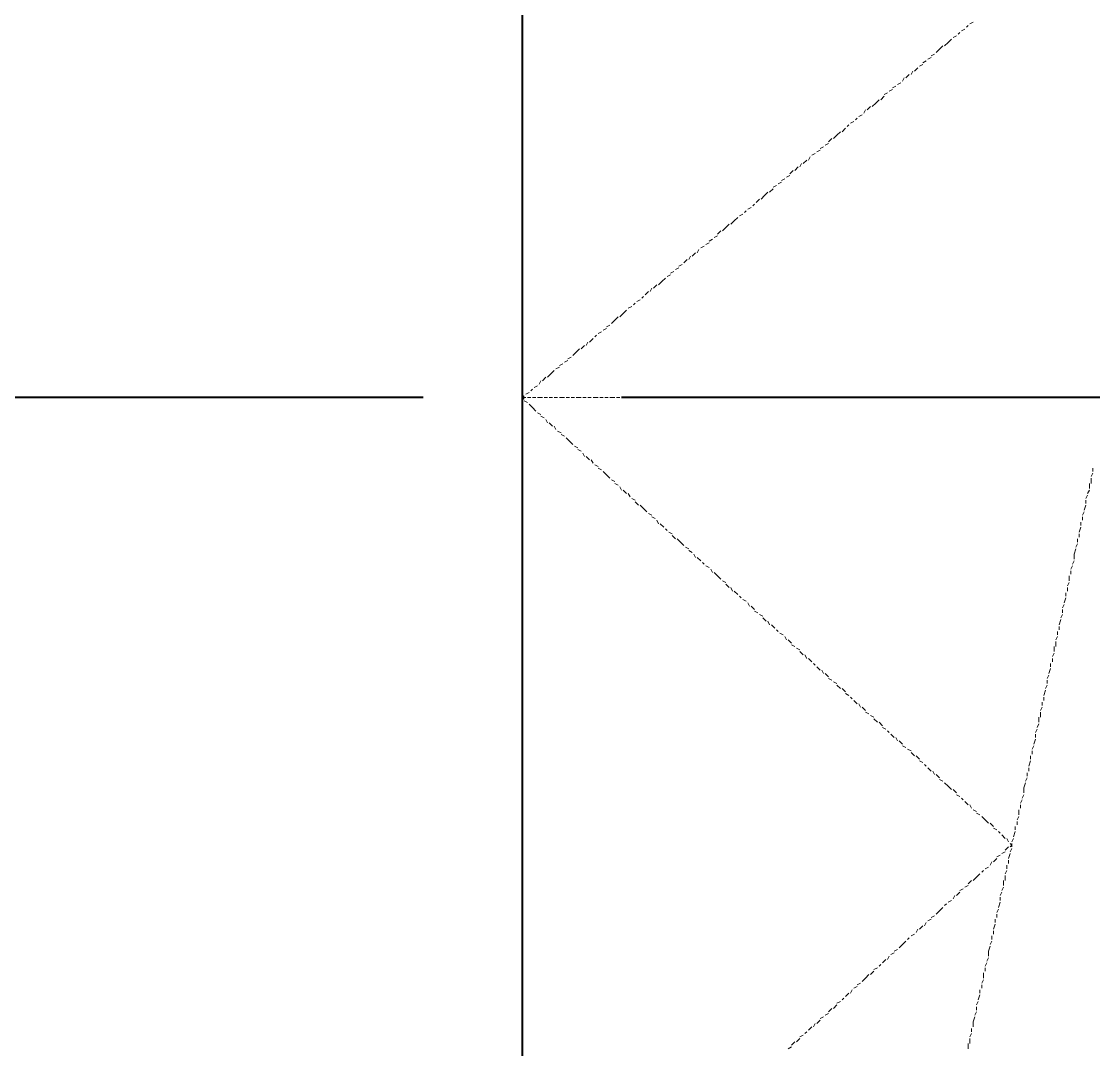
# Model space of a CAD drawing. Extents: x 0 to 604, y 0 to 420.
# Drawn here: x 282.94 to 296.43, y 187.61 to 200.54 of the extents above; entities that cross this region are included whole.
import ezdxf

# ---------------------------------------------------------------- set-up
doc = ezdxf.new("R2010")
doc.units = 0

msp = doc.modelspace()

# ---------------------------------------------------------------- linework, layer by layer
at = {"color": 7, "lineweight": 40}
for p, q in [((289.242, 262.065), (289.242, 174.561)), ((287.994, 195.813), (260.477, 195.813)), ((317.987, 195.813), (290.491, 195.813))]:
    msp.add_line(p, q, dxfattribs=at)
at = {"color": 7, "lineweight": 5}
for p, q in [((289.242, 200.533), (289.242, 200.491)), ((289.242, 200.47), (289.242, 200.427)), ((294.767, 200.427), (294.809, 200.448)), ((294.83, 200.47), (294.852, 200.491)), ((294.873, 200.512), (294.915, 200.533)), ((289.242, 200.406), (289.242, 200.364)), ((289.242, 200.343), (289.242, 200.279)), ((294.598, 200.279), (294.64, 200.321)), ((294.661, 200.343), (294.704, 200.364)), ((294.725, 200.385), (294.746, 200.406)), ((289.242, 200.258), (289.242, 200.215)), ((289.242, 200.194), (289.242, 200.152)), ((294.449, 200.152), (294.492, 200.194)), ((294.492, 200.194), (294.534, 200.237)), ((294.555, 200.237), (294.598, 200.279)), ((289.242, 200.131), (289.242, 200.067)), ((289.242, 200.046), (289.242, 200.004)), ((294.28, 200.025), (294.322, 200.046)), ((294.344, 200.067), (294.386, 200.089)), ((294.386, 200.11), (294.428, 200.131)), ((289.242, 199.983), (289.242, 199.94)), ((289.242, 199.919), (289.242, 199.856)), ((294.132, 199.877), (294.153, 199.919)), ((294.174, 199.919), (294.217, 199.962)), ((294.238, 199.983), (294.28, 200.004)), ((289.242, 199.834), (289.242, 199.792)), ((289.242, 199.771), (289.242, 199.729)), ((293.963, 199.75), (294.005, 199.771)), ((294.026, 199.792), (294.047, 199.834)), ((294.068, 199.834), (294.111, 199.877)), ((289.242, 199.708), (289.242, 199.644)), ((289.242, 199.623), (289.242, 199.581)), ((293.793, 199.623), (293.836, 199.644)), ((293.857, 199.665), (293.899, 199.686)), ((293.899, 199.708), (293.942, 199.729)), ((289.242, 199.559), (289.242, 199.517)), ((289.242, 199.496), (289.242, 199.453)), ((293.645, 199.475), (293.688, 199.517)), ((293.688, 199.517), (293.73, 199.559)), ((293.751, 199.559), (293.793, 199.602)), ((289.242, 199.432), (289.242, 199.369)), ((289.242, 199.348), (289.242, 199.305)), ((293.476, 199.348), (293.518, 199.369)), ((293.539, 199.39), (293.56, 199.432)), ((293.582, 199.432), (293.624, 199.475)), ((289.242, 199.284), (289.242, 199.242)), ((289.242, 199.221), (289.242, 199.157)), ((293.328, 199.221), (293.349, 199.242)), ((293.37, 199.263), (293.412, 199.284)), ((293.433, 199.305), (293.455, 199.327)), ((289.242, 199.136), (289.242, 199.094)), ((293.158, 199.072), (293.201, 199.115)), ((293.201, 199.115), (293.243, 199.157)), ((293.264, 199.157), (293.307, 199.2)), ((289.242, 199.072), (289.242, 199.03)), ((289.242, 199.009), (289.242, 198.946)), ((292.989, 198.946), (293.031, 198.967)), ((293.053, 198.988), (293.095, 199.009)), ((293.095, 199.03), (293.137, 199.072)), ((289.242, 198.924), (289.242, 198.882)), ((289.242, 198.861), (289.242, 198.818)), ((292.841, 198.797), (292.862, 198.84)), ((292.883, 198.861), (292.925, 198.882)), ((292.947, 198.903), (292.989, 198.924)), ((289.242, 198.797), (289.242, 198.734)), ((289.242, 198.734), (289.242, 198.67)), ((292.608, 198.628), (292.65, 198.67)), ((292.671, 198.67), (292.714, 198.713)), ((292.735, 198.713), (292.756, 198.755)), ((292.777, 198.755), (292.82, 198.797)), ((289.242, 198.649), (289.242, 198.607)), ((289.242, 198.586), (289.242, 198.543)), ((292.502, 198.543), (292.545, 198.565)), ((292.566, 198.586), (292.608, 198.607)), ((289.242, 198.522), (289.242, 198.459)), ((289.242, 198.438), (289.242, 198.395)), ((292.354, 198.395), (292.396, 198.438)), ((292.396, 198.459), (292.439, 198.48)), ((292.46, 198.501), (292.502, 198.522)), ((289.242, 198.374), (289.242, 198.332)), ((289.242, 198.31), (289.242, 198.247)), ((292.185, 198.268), (292.227, 198.31)), ((292.248, 198.31), (292.291, 198.353)), ((292.291, 198.353), (292.333, 198.395)), ((289.242, 198.226), (289.242, 198.184)), ((289.242, 198.162), (289.242, 198.12)), ((292.036, 198.141), (292.058, 198.162)), ((292.079, 198.184), (292.121, 198.205)), ((292.142, 198.226), (292.163, 198.247)), ((289.242, 198.099), (289.242, 198.035)), ((289.242, 198.014), (289.242, 197.972)), ((291.867, 197.993), (291.909, 198.035)), ((291.909, 198.035), (291.952, 198.078)), ((291.973, 198.099), (292.015, 198.12)), ((289.242, 197.951), (289.242, 197.908)), ((289.242, 197.887), (289.242, 197.824)), ((291.698, 197.866), (291.74, 197.908)), ((291.761, 197.908), (291.804, 197.951)), ((291.804, 197.951), (291.846, 197.993)), ((289.242, 197.824), (289.242, 197.76)), ((289.242, 197.739), (289.242, 197.697)), ((291.55, 197.739), (291.592, 197.76)), ((291.592, 197.781), (291.634, 197.803)), ((291.656, 197.824), (291.698, 197.845)), ((289.242, 197.675), (289.242, 197.633)), ((289.242, 197.612), (289.242, 197.548)), ((291.338, 197.548), (291.359, 197.591)), ((291.38, 197.591), (291.423, 197.633)), ((291.444, 197.633), (291.465, 197.675)), ((291.486, 197.697), (291.529, 197.718)), ((289.242, 197.527), (289.242, 197.485)), ((289.242, 197.464), (289.242, 197.422)), ((291.211, 197.464), (291.253, 197.485)), ((291.274, 197.506), (291.317, 197.548)), ((289.242, 197.4), (289.242, 197.337)), ((291.063, 197.337), (291.105, 197.358)), ((291.105, 197.379), (291.147, 197.4)), ((291.169, 197.422), (291.211, 197.443)), ((289.242, 197.316), (289.242, 197.273)), ((289.242, 197.252), (289.242, 197.21)), ((289.242, 197.189), (289.242, 197.125)), ((290.851, 197.146), (290.872, 197.189)), ((290.894, 197.189), (290.936, 197.231)), ((290.957, 197.231), (290.999, 197.273)), ((290.999, 197.273), (291.042, 197.316)), ((289.242, 197.104), (289.242, 197.062)), ((290.745, 197.062), (290.767, 197.083)), ((290.788, 197.104), (290.83, 197.146)), ((289.242, 197.041), (289.242, 196.998)), ((289.242, 196.977), (289.242, 196.913)), ((290.576, 196.935), (290.618, 196.956)), ((290.639, 196.977), (290.661, 196.998)), ((290.682, 197.019), (290.724, 197.041)), ((289.242, 196.913), (289.242, 196.85)), ((289.242, 196.829), (289.242, 196.786)), ((290.364, 196.744), (290.407, 196.786)), ((290.407, 196.786), (290.449, 196.829)), ((290.47, 196.829), (290.512, 196.871)), ((290.512, 196.871), (290.555, 196.913)), ((289.242, 196.765), (289.242, 196.723)), ((289.242, 196.702), (289.242, 196.638)), ((290.259, 196.66), (290.301, 196.681)), ((290.301, 196.702), (290.343, 196.723)), ((289.242, 196.617), (289.242, 196.575)), ((289.242, 196.554), (289.242, 196.511)), ((290.047, 196.469), (290.068, 196.511)), ((290.089, 196.511), (290.132, 196.554)), ((290.153, 196.575), (290.174, 196.596)), ((290.195, 196.617), (290.237, 196.638)), ((289.242, 196.49), (289.242, 196.427)), ((289.242, 196.405), (289.242, 196.363)), ((289.877, 196.342), (289.92, 196.384)), ((289.92, 196.384), (289.962, 196.427)), ((289.983, 196.427), (290.026, 196.469)), ((289.242, 196.342), (289.242, 196.3)), ((289.242, 196.279), (289.242, 196.215)), ((289.772, 196.257), (289.814, 196.279)), ((289.814, 196.3), (289.856, 196.321)), ((289.242, 196.194), (289.242, 196.151)), ((289.242, 196.13), (289.242, 196.088)), ((289.56, 196.067), (289.602, 196.109)), ((289.602, 196.109), (289.645, 196.151)), ((289.666, 196.173), (289.708, 196.194)), ((289.708, 196.215), (289.75, 196.236)), ((289.242, 196.067), (289.242, 196.003)), ((289.242, 196.003), (289.242, 195.94)), ((289.454, 195.982), (289.475, 196.024)), ((289.497, 196.024), (289.539, 196.067)), ((289.242, 195.919), (289.242, 195.876)), ((289.242, 195.855), (289.242, 195.813)), ((289.285, 195.855), (289.327, 195.876)), ((289.348, 195.898), (289.37, 195.919)), ((289.391, 195.94), (289.433, 195.961)), ((289.242, 195.813), (289.264, 195.834)), ((289.242, 195.813), (289.285, 195.813)), ((289.264, 195.792), (289.242, 195.813)), ((289.242, 195.792), (289.242, 195.728)), ((289.242, 195.707), (289.242, 195.665)), ((289.306, 195.749), (289.264, 195.77)), ((289.306, 195.813), (289.348, 195.813)), ((289.37, 195.686), (289.327, 195.728)), ((289.37, 195.813), (289.412, 195.813)), ((289.433, 195.813), (289.497, 195.813)), ((289.518, 195.813), (289.56, 195.813)), ((289.581, 195.813), (289.623, 195.813)), ((289.645, 195.813), (289.687, 195.813)), ((289.708, 195.813), (289.772, 195.813)), ((289.793, 195.813), (289.835, 195.813)), ((289.856, 195.813), (289.899, 195.813)), ((289.92, 195.813), (289.983, 195.813)), ((290.005, 195.813), (290.047, 195.813)), ((290.068, 195.813), (290.11, 195.813)), ((290.132, 195.813), (290.195, 195.813)), ((290.216, 195.813), (290.259, 195.813)), ((290.28, 195.813), (290.322, 195.813)), ((290.343, 195.813), (290.407, 195.813)), ((290.428, 195.813), (290.47, 195.813)), ((290.491, 195.813), (290.534, 195.813)), ((290.555, 195.813), (290.597, 195.813)), ((290.618, 195.813), (290.682, 195.813)), ((290.703, 195.813), (290.745, 195.813)), ((290.767, 195.813), (290.809, 195.813)), ((290.83, 195.813), (290.894, 195.813)), ((290.915, 195.813), (290.957, 195.813)), ((290.978, 195.813), (291.021, 195.813)), ((291.042, 195.813), (291.105, 195.813)), ((291.126, 195.813), (291.169, 195.813)), ((291.19, 195.813), (291.232, 195.813)), ((291.253, 195.813), (291.317, 195.813)), ((291.317, 195.813), (291.38, 195.813)), ((291.401, 195.813), (291.444, 195.813)), ((291.465, 195.813), (291.507, 195.813)), ((291.529, 195.813), (291.592, 195.813)), ((291.613, 195.813), (291.656, 195.813)), ((291.677, 195.813), (291.719, 195.813)), ((291.74, 195.813), (291.804, 195.813)), ((291.825, 195.813), (291.867, 195.813)), ((291.888, 195.813), (291.931, 195.813)), ((291.952, 195.813), (292.015, 195.813)), ((292.036, 195.813), (292.079, 195.813)), ((292.1, 195.813), (292.142, 195.813)), ((292.163, 195.813), (292.227, 195.813)), ((292.227, 195.813), (292.291, 195.813)), ((292.312, 195.813), (292.354, 195.813)), ((292.375, 195.813), (292.418, 195.813)), ((292.439, 195.813), (292.502, 195.813)), ((292.523, 195.813), (292.566, 195.813)), ((292.587, 195.813), (292.629, 195.813)), ((292.65, 195.813), (292.714, 195.813)), ((292.735, 195.813), (292.777, 195.813)), ((292.798, 195.813), (292.841, 195.813)), ((292.862, 195.813), (292.925, 195.813)), ((292.947, 195.813), (292.989, 195.813)), ((293.01, 195.813), (293.053, 195.813)), ((293.074, 195.813), (293.137, 195.813)), ((293.137, 195.813), (293.201, 195.813)), ((293.222, 195.813), (293.264, 195.813)), ((293.285, 195.813), (293.328, 195.813)), ((293.349, 195.813), (293.412, 195.813)), ((293.433, 195.813), (293.476, 195.813)), ((293.497, 195.813), (293.539, 195.813)), ((293.56, 195.813), (293.624, 195.813)), ((293.645, 195.813), (293.688, 195.813)), ((293.709, 195.813), (293.751, 195.813)), ((293.772, 195.813), (293.836, 195.813)), ((293.857, 195.813), (293.899, 195.813)), ((293.92, 195.813), (293.963, 195.813)), ((293.984, 195.813), (294.047, 195.813)), ((294.047, 195.813), (294.111, 195.813)), ((294.132, 195.813), (294.174, 195.813)), ((294.195, 195.813), (294.238, 195.813)), ((294.259, 195.813), (294.322, 195.813)), ((294.344, 195.813), (294.386, 195.813)), ((294.407, 195.813), (294.449, 195.813)), ((294.471, 195.813), (294.534, 195.813)), ((294.555, 195.813), (294.598, 195.813)), ((294.619, 195.813), (294.661, 195.813)), ((294.682, 195.813), (294.746, 195.813)), ((294.767, 195.813), (294.809, 195.813)), ((294.83, 195.813), (294.873, 195.813)), ((294.894, 195.813), (294.957, 195.813)), ((294.957, 195.813), (295.021, 195.813)), ((295.042, 195.813), (295.084, 195.813)), ((295.106, 195.813), (295.148, 195.813)), ((295.169, 195.813), (295.233, 195.813)), ((295.254, 195.813), (295.296, 195.813)), ((295.317, 195.813), (295.36, 195.813)), ((295.381, 195.813), (295.444, 195.813)), ((295.466, 195.813), (295.508, 195.813)), ((295.529, 195.813), (295.571, 195.813)), ((295.592, 195.813), (295.656, 195.813)), ((295.677, 195.813), (295.719, 195.813)), ((295.741, 195.813), (295.783, 195.813)), ((295.804, 195.813), (295.868, 195.813)), ((295.868, 195.813), (295.931, 195.813)), ((295.952, 195.813), (295.995, 195.813)), ((296.016, 195.813), (296.058, 195.813)), ((296.079, 195.813), (296.143, 195.813)), ((296.164, 195.813), (296.206, 195.813)), ((296.228, 195.813), (296.27, 195.813)), ((296.291, 195.813), (296.354, 195.813)), ((296.376, 195.813), (296.418, 195.813)), ((289.242, 195.643), (289.242, 195.601)), ((289.242, 195.58), (289.242, 195.517)), ((289.412, 195.643), (289.37, 195.686)), ((289.475, 195.601), (289.433, 195.622)), ((289.518, 195.559), (289.475, 195.58)), ((289.242, 195.495), (289.242, 195.453)), ((289.242, 195.432), (289.242, 195.389)), ((289.56, 195.495), (289.539, 195.538)), ((289.623, 195.453), (289.581, 195.495)), ((289.666, 195.411), (289.645, 195.453)), ((289.242, 195.368), (289.242, 195.305)), ((289.729, 195.368), (289.687, 195.389)), ((289.772, 195.326), (289.729, 195.347)), ((289.835, 195.262), (289.793, 195.305)), ((289.242, 195.284), (289.242, 195.241)), ((289.242, 195.22), (289.242, 195.178)), ((289.877, 195.22), (289.835, 195.262)), ((289.941, 195.178), (289.899, 195.199)), ((289.242, 195.157), (289.242, 195.093)), ((289.242, 195.093), (289.242, 195.03)), ((289.983, 195.136), (289.941, 195.157)), ((290.026, 195.072), (290.005, 195.114)), ((290.089, 195.03), (290.047, 195.072)), ((290.132, 194.987), (290.11, 195.03)), ((289.242, 195.008), (289.242, 194.966)), ((289.242, 194.945), (289.242, 194.903)), ((290.195, 194.945), (290.153, 194.966)), ((290.237, 194.903), (290.195, 194.924)), ((296.418, 194.924), (296.418, 194.881)), ((289.242, 194.881), (289.242, 194.818)), ((289.242, 194.797), (289.242, 194.755)), ((290.301, 194.839), (290.259, 194.881)), ((290.343, 194.797), (290.301, 194.839)), ((290.407, 194.755), (290.364, 194.776)), ((296.418, 194.86), (296.397, 194.818)), ((296.397, 194.797), (296.397, 194.733)), ((289.242, 194.733), (289.242, 194.691)), ((289.242, 194.67), (289.242, 194.606)), ((290.449, 194.712), (290.407, 194.733)), ((290.491, 194.649), (290.47, 194.691)), ((290.555, 194.606), (290.512, 194.649)), ((296.376, 194.649), (296.354, 194.606)), ((296.376, 194.733), (296.376, 194.67)), ((289.242, 194.585), (289.242, 194.543)), ((289.242, 194.522), (289.242, 194.479)), ((290.597, 194.564), (290.576, 194.606)), ((290.661, 194.522), (290.618, 194.543)), ((290.703, 194.458), (290.661, 194.5)), ((296.354, 194.585), (296.333, 194.543)), ((296.333, 194.522), (296.333, 194.479)), ((289.242, 194.458), (289.242, 194.395)), ((289.242, 194.374), (289.242, 194.331)), ((290.767, 194.416), (290.724, 194.458)), ((290.809, 194.374), (290.767, 194.416)), ((290.872, 194.331), (290.83, 194.352)), ((296.312, 194.374), (296.291, 194.331)), ((296.333, 194.458), (296.312, 194.395)), ((289.242, 194.31), (289.242, 194.268)), ((289.242, 194.246), (289.242, 194.183)), ((290.915, 194.289), (290.872, 194.31)), ((290.957, 194.225), (290.936, 194.268)), ((291.021, 194.183), (290.978, 194.225)), ((296.27, 194.246), (296.27, 194.204)), ((296.291, 194.31), (296.291, 194.268)), ((289.242, 194.183), (289.242, 194.119)), ((289.242, 194.098), (289.242, 194.056)), ((291.063, 194.141), (291.042, 194.162)), ((291.126, 194.098), (291.084, 194.119)), ((296.27, 194.183), (296.249, 194.119)), ((296.249, 194.098), (296.249, 194.056)), ((289.242, 194.035), (289.242, 193.993)), ((289.242, 193.971), (289.242, 193.908)), ((291.169, 194.035), (291.126, 194.077)), ((291.232, 193.993), (291.19, 194.035)), ((291.274, 193.95), (291.232, 193.993)), ((296.228, 193.971), (296.206, 193.929)), ((296.228, 194.035), (296.228, 193.993)), ((289.242, 193.887), (289.242, 193.844)), ((289.242, 193.823), (289.242, 193.781)), ((291.338, 193.908), (291.296, 193.929)), ((291.38, 193.865), (291.338, 193.887)), ((291.423, 193.802), (291.401, 193.844)), ((296.206, 193.908), (296.185, 193.844)), ((296.185, 193.844), (296.185, 193.781)), ((289.242, 193.76), (289.242, 193.696)), ((291.486, 193.76), (291.444, 193.802)), ((291.529, 193.717), (291.507, 193.738)), ((291.592, 193.675), (291.55, 193.696)), ((296.164, 193.696), (296.143, 193.654)), ((296.185, 193.76), (296.164, 193.717)), ((289.242, 193.675), (289.242, 193.633)), ((289.242, 193.611), (289.242, 193.569)), ((289.242, 193.548), (289.242, 193.484)), ((291.634, 193.611), (291.613, 193.654)), ((291.698, 193.569), (291.656, 193.611)), ((291.74, 193.527), (291.698, 193.569)), ((296.122, 193.569), (296.122, 193.506)), ((296.143, 193.633), (296.143, 193.59)), ((289.242, 193.463), (289.242, 193.421)), ((291.804, 193.484), (291.761, 193.506)), ((291.846, 193.421), (291.804, 193.463)), ((291.888, 193.379), (291.867, 193.421)), ((296.122, 193.484), (296.101, 193.442)), ((296.101, 193.421), (296.101, 193.379)), ((289.242, 193.4), (289.242, 193.357)), ((289.242, 193.336), (289.242, 193.273)), ((291.952, 193.336), (291.909, 193.379)), ((291.994, 193.294), (291.973, 193.315)), ((296.079, 193.294), (296.058, 193.231)), ((296.079, 193.357), (296.079, 193.315)), ((289.242, 193.273), (289.242, 193.209)), ((289.242, 193.188), (289.242, 193.146)), ((292.058, 193.252), (292.015, 193.273)), ((292.1, 193.188), (292.079, 193.231)), ((292.163, 193.146), (292.121, 193.188)), ((296.058, 193.209), (296.037, 193.167)), ((296.037, 193.146), (296.037, 193.103)), ((289.242, 193.125), (289.242, 193.082)), ((289.242, 193.061), (289.242, 192.998)), ((292.206, 193.103), (292.163, 193.125)), ((292.269, 193.061), (292.227, 193.082)), ((292.312, 192.998), (292.269, 193.04)), ((296.016, 193.019), (295.995, 192.955)), ((296.037, 193.082), (296.016, 193.04)), ((289.242, 192.976), (289.242, 192.934)), ((289.242, 192.913), (289.242, 192.871)), ((292.354, 192.955), (292.333, 192.998)), ((292.418, 192.913), (292.375, 192.955)), ((292.46, 192.871), (292.439, 192.892)), ((295.974, 192.871), (295.974, 192.828)), ((295.995, 192.934), (295.995, 192.892)), ((289.242, 192.85), (289.242, 192.786)), ((289.242, 192.765), (289.242, 192.722)), ((292.523, 192.828), (292.481, 192.85)), ((292.566, 192.765), (292.545, 192.807)), ((292.629, 192.722), (292.587, 192.765)), ((295.974, 192.807), (295.952, 192.765)), ((295.952, 192.744), (295.952, 192.68)), ((289.242, 192.701), (289.242, 192.659)), ((289.242, 192.638), (289.242, 192.574)), ((292.671, 192.68), (292.629, 192.701)), ((292.735, 192.638), (292.693, 192.659)), ((292.777, 192.574), (292.735, 192.617)), ((295.931, 192.68), (295.931, 192.617)), ((289.242, 192.553), (289.242, 192.511)), ((289.242, 192.49), (289.242, 192.447)), ((292.82, 192.532), (292.798, 192.574)), ((292.883, 192.49), (292.841, 192.532)), ((292.925, 192.447), (292.904, 192.468)), ((295.889, 192.468), (295.889, 192.426)), ((295.931, 192.595), (295.91, 192.553)), ((295.91, 192.532), (295.91, 192.49)), ((289.242, 192.426), (289.242, 192.363)), ((289.242, 192.363), (289.242, 192.299)), ((292.989, 192.384), (292.947, 192.426)), ((293.031, 192.341), (293.01, 192.384)), ((293.095, 192.299), (293.053, 192.341)), ((295.889, 192.405), (295.868, 192.341)), ((289.242, 192.278), (289.242, 192.236)), ((289.242, 192.214), (289.242, 192.172)), ((293.137, 192.257), (293.095, 192.278)), ((293.201, 192.214), (293.158, 192.236)), ((295.868, 192.32), (295.846, 192.278)), ((295.846, 192.257), (295.846, 192.214)), ((289.242, 192.151), (289.242, 192.088)), ((289.242, 192.066), (289.242, 192.024)), ((293.243, 192.151), (293.201, 192.193)), ((293.307, 192.109), (293.264, 192.151)), ((293.349, 192.066), (293.307, 192.088)), ((295.825, 192.13), (295.804, 192.066)), ((295.846, 192.193), (295.825, 192.151)), ((289.242, 192.003), (289.242, 191.96)), ((289.242, 191.939), (289.242, 191.876)), ((293.391, 192.024), (293.37, 192.045)), ((293.455, 191.96), (293.412, 192.003)), ((293.497, 191.918), (293.476, 191.96)), ((295.783, 191.982), (295.783, 191.939)), ((295.804, 192.045), (295.804, 192.003)), ((289.242, 191.855), (289.242, 191.812)), ((289.242, 191.791), (289.242, 191.749)), ((293.56, 191.876), (293.518, 191.918)), ((293.603, 191.833), (293.56, 191.855)), ((293.666, 191.791), (293.624, 191.812)), ((295.741, 191.791), (295.741, 191.728)), ((295.783, 191.918), (295.762, 191.876)), ((295.762, 191.855), (295.762, 191.791)), ((289.242, 191.728), (289.242, 191.664)), ((293.709, 191.728), (293.666, 191.77)), ((293.772, 191.685), (293.73, 191.728)), ((293.815, 191.643), (293.772, 191.664)), ((295.741, 191.707), (295.719, 191.664)), ((289.242, 191.643), (289.242, 191.601)), ((289.242, 191.579), (289.242, 191.537)), ((293.857, 191.601), (293.836, 191.622)), ((293.92, 191.537), (293.878, 191.579)), ((293.963, 191.495), (293.942, 191.537)), ((295.719, 191.643), (295.698, 191.601)), ((295.698, 191.579), (295.698, 191.537)), ((289.242, 191.516), (289.242, 191.452)), ((289.242, 191.452), (289.242, 191.389)), ((294.026, 191.452), (293.984, 191.495)), ((294.068, 191.41), (294.026, 191.431)), ((294.132, 191.368), (294.09, 191.389)), ((295.677, 191.431), (295.656, 191.389)), ((295.698, 191.516), (295.677, 191.452)), ((289.242, 191.368), (289.242, 191.326)), ((289.242, 191.304), (289.242, 191.262)), ((294.174, 191.304), (294.132, 191.347)), ((294.238, 191.262), (294.195, 191.304)), ((295.635, 191.304), (295.635, 191.262)), ((295.656, 191.368), (295.656, 191.326)), ((289.242, 191.241), (289.242, 191.177)), ((289.242, 191.156), (289.242, 191.114)), ((294.28, 191.22), (294.238, 191.241)), ((294.322, 191.177), (294.301, 191.198)), ((294.386, 191.114), (294.344, 191.156)), ((295.635, 191.241), (295.614, 191.177)), ((295.614, 191.156), (295.614, 191.114)), ((289.242, 191.093), (289.242, 191.05)), ((289.242, 191.029), (289.242, 190.966)), ((294.428, 191.071), (294.407, 191.114)), ((294.492, 191.029), (294.449, 191.071)), ((294.534, 190.987), (294.492, 191.008)), ((295.592, 191.029), (295.571, 190.987)), ((295.592, 191.093), (295.592, 191.05)), ((289.242, 190.945), (289.242, 190.902)), ((289.242, 190.881), (289.242, 190.839)), ((294.598, 190.923), (294.555, 190.966)), ((294.64, 190.881), (294.598, 190.923)), ((294.704, 190.839), (294.661, 190.881)), ((295.571, 190.966), (295.55, 190.902)), ((295.55, 190.902), (295.55, 190.839)), ((289.242, 190.817), (289.242, 190.754)), ((289.242, 190.733), (289.242, 190.69)), ((294.746, 190.796), (294.704, 190.817)), ((294.788, 190.754), (294.767, 190.775)), ((294.852, 190.69), (294.809, 190.733)), ((295.529, 190.754), (295.508, 190.712)), ((295.55, 190.817), (295.529, 190.775)), ((289.242, 190.669), (289.242, 190.627)), ((289.242, 190.606), (289.242, 190.542)), ((294.894, 190.648), (294.873, 190.69)), ((294.957, 190.606), (294.915, 190.627)), ((295, 190.564), (294.957, 190.585)), ((295.487, 190.627), (295.487, 190.564)), ((295.508, 190.69), (295.508, 190.648)), ((289.242, 190.542), (289.242, 190.479)), ((289.242, 190.458), (289.242, 190.415)), ((295.063, 190.5), (295.021, 190.542)), ((295.106, 190.458), (295.063, 190.5)), ((295.169, 190.415), (295.127, 190.458)), ((295.487, 190.542), (295.466, 190.5)), ((295.466, 190.479), (295.466, 190.436)), ((289.242, 190.394), (289.242, 190.352)), ((289.242, 190.331), (289.242, 190.267)), ((295.211, 190.373), (295.169, 190.394)), ((295.254, 190.331), (295.233, 190.352)), ((295.317, 190.267), (295.275, 190.31)), ((295.444, 190.352), (295.423, 190.288)), ((295.444, 190.415), (295.444, 190.373)), ((289.242, 190.246), (289.242, 190.204)), ((289.242, 190.183), (289.242, 190.14)), ((295.36, 190.225), (295.339, 190.267)), ((295.402, 190.183), (295.381, 190.204)), ((295.381, 190.161), (295.402, 190.183)), ((295.423, 190.267), (295.402, 190.225)), ((295.402, 190.204), (295.402, 190.161)), ((289.242, 190.119), (289.242, 190.055)), ((295.211, 190.034), (295.254, 190.055)), ((295.275, 190.077), (295.317, 190.098)), ((295.317, 190.119), (295.36, 190.161)), ((295.381, 190.077), (295.36, 190.013)), ((295.402, 190.14), (295.381, 190.098)), ((289.242, 190.034), (289.242, 189.992)), ((289.242, 189.971), (289.242, 189.929)), ((289.242, 189.907), (289.242, 189.844)), ((295.063, 189.886), (295.106, 189.907)), ((295.127, 189.929), (295.148, 189.971)), ((295.169, 189.971), (295.211, 190.013)), ((295.339, 189.929), (295.339, 189.886)), ((295.36, 189.992), (295.36, 189.95)), ((289.242, 189.823), (289.242, 189.78)), ((294.915, 189.738), (294.957, 189.78)), ((294.957, 189.78), (295, 189.823)), ((295.021, 189.844), (295.042, 189.865)), ((295.339, 189.865), (295.317, 189.823)), ((295.317, 189.802), (295.317, 189.738)), ((289.242, 189.759), (289.242, 189.717)), ((289.242, 189.696), (289.242, 189.632)), ((289.242, 189.632), (289.242, 189.569)), ((294.746, 189.611), (294.788, 189.632)), ((294.809, 189.653), (294.852, 189.674)), ((294.852, 189.696), (294.894, 189.738)), ((295.296, 189.653), (295.275, 189.611)), ((295.296, 189.738), (295.296, 189.674)), ((289.242, 189.548), (289.242, 189.505)), ((294.661, 189.505), (294.682, 189.548)), ((294.704, 189.548), (294.746, 189.59)), ((295.275, 189.59), (295.254, 189.548)), ((295.254, 189.526), (295.254, 189.484)), ((289.242, 189.484), (289.242, 189.442)), ((289.242, 189.421), (289.242, 189.357)), ((294.492, 189.357), (294.534, 189.399)), ((294.555, 189.421), (294.577, 189.442)), ((294.598, 189.463), (294.64, 189.484)), ((295.233, 189.378), (295.211, 189.336)), ((295.254, 189.463), (295.233, 189.399)), ((289.242, 189.336), (289.242, 189.293)), ((289.242, 189.272), (289.242, 189.23)), ((294.344, 189.23), (294.386, 189.251)), ((294.386, 189.272), (294.428, 189.293)), ((294.449, 189.315), (294.492, 189.357)), ((295.19, 189.251), (295.19, 189.209)), ((295.211, 189.315), (295.211, 189.272)), ((289.242, 189.209), (289.242, 189.145)), ((289.242, 189.124), (289.242, 189.082)), ((294.195, 189.082), (294.217, 189.124)), ((294.238, 189.124), (294.28, 189.167)), ((294.301, 189.167), (294.322, 189.209)), ((295.19, 189.188), (295.169, 189.124)), ((295.169, 189.103), (295.169, 189.061)), ((289.242, 189.061), (289.242, 189.018)), ((289.242, 188.997), (289.242, 188.934)), ((294.026, 188.934), (294.068, 188.976)), ((294.09, 188.997), (294.111, 189.018)), ((294.132, 189.04), (294.174, 189.061)), ((295.148, 188.976), (295.127, 188.934)), ((295.148, 189.04), (295.148, 188.997)), ((289.242, 188.912), (289.242, 188.87)), ((289.242, 188.849), (289.242, 188.807)), ((293.878, 188.807), (293.92, 188.828)), ((293.92, 188.849), (293.963, 188.87)), ((293.984, 188.891), (294.026, 188.934)), ((295.127, 188.912), (295.106, 188.849)), ((295.106, 188.849), (295.106, 188.786)), ((289.242, 188.786), (289.242, 188.722)), ((289.242, 188.722), (289.242, 188.659)), ((293.772, 188.701), (293.815, 188.743)), ((293.836, 188.743), (293.857, 188.786)), ((295.084, 188.701), (295.063, 188.659)), ((295.106, 188.764), (295.084, 188.722)), ((289.242, 188.637), (289.242, 188.595)), ((289.242, 188.574), (289.242, 188.531)), ((293.624, 188.553), (293.666, 188.595)), ((293.666, 188.616), (293.709, 188.637)), ((293.73, 188.659), (293.751, 188.68)), ((295.042, 188.574), (295.042, 188.51)), ((295.063, 188.637), (295.063, 188.595)), ((289.242, 188.51), (289.242, 188.447)), ((289.242, 188.426), (289.242, 188.383)), ((293.455, 188.426), (293.497, 188.447)), ((293.518, 188.468), (293.56, 188.51)), ((293.56, 188.51), (293.603, 188.553)), ((295.042, 188.489), (295.021, 188.447)), ((295.021, 188.426), (295.021, 188.383)), ((289.242, 188.362), (289.242, 188.32)), ((289.242, 188.299), (289.242, 188.235)), ((293.307, 188.277), (293.349, 188.32)), ((293.37, 188.32), (293.391, 188.362)), ((293.412, 188.383), (293.455, 188.405)), ((295, 188.299), (294.979, 188.235)), ((295, 188.362), (295, 188.32)), ((289.242, 188.214), (289.242, 188.172)), ((289.242, 188.15), (289.242, 188.108)), ((293.158, 188.129), (293.201, 188.172)), ((293.201, 188.193), (293.243, 188.214)), ((293.264, 188.235), (293.285, 188.256)), ((294.979, 188.214), (294.957, 188.172)), ((294.957, 188.15), (294.957, 188.108)), ((289.242, 188.087), (289.242, 188.024)), ((292.989, 188.002), (293.031, 188.024)), ((293.053, 188.045), (293.095, 188.066)), ((293.095, 188.087), (293.137, 188.129)), ((294.936, 188.024), (294.915, 187.96)), ((294.957, 188.087), (294.936, 188.045)), ((289.242, 188.002), (289.242, 187.96)), ((289.242, 187.939), (289.242, 187.897)), ((292.841, 187.854), (292.883, 187.897)), ((292.904, 187.897), (292.925, 187.939)), ((292.947, 187.939), (292.989, 187.981)), ((294.915, 187.96), (294.915, 187.897)), ((289.242, 187.875), (289.242, 187.812)), ((289.242, 187.812), (289.242, 187.748)), ((292.693, 187.706), (292.735, 187.748)), ((292.735, 187.769), (292.777, 187.791)), ((292.798, 187.812), (292.82, 187.833)), ((294.894, 187.812), (294.873, 187.769)), ((294.873, 187.748), (294.873, 187.685)), ((294.894, 187.875), (294.894, 187.833)), ((289.242, 187.727), (289.242, 187.685)), ((289.242, 187.664), (289.242, 187.621)), ((292.587, 187.621), (292.629, 187.643)), ((292.629, 187.664), (292.671, 187.706)), ((294.852, 187.685), (294.852, 187.621))]:
    msp.add_line(p, q, dxfattribs=at)
at = {"lineweight": 25}
for p, q in [((289.242, 200.406), (289.242, 199.411)), ((289.242, 197.908), (289.242, 177.906))]:
    msp.add_line(p, q, dxfattribs=at)

doc.saveas('drawing.dxf')
